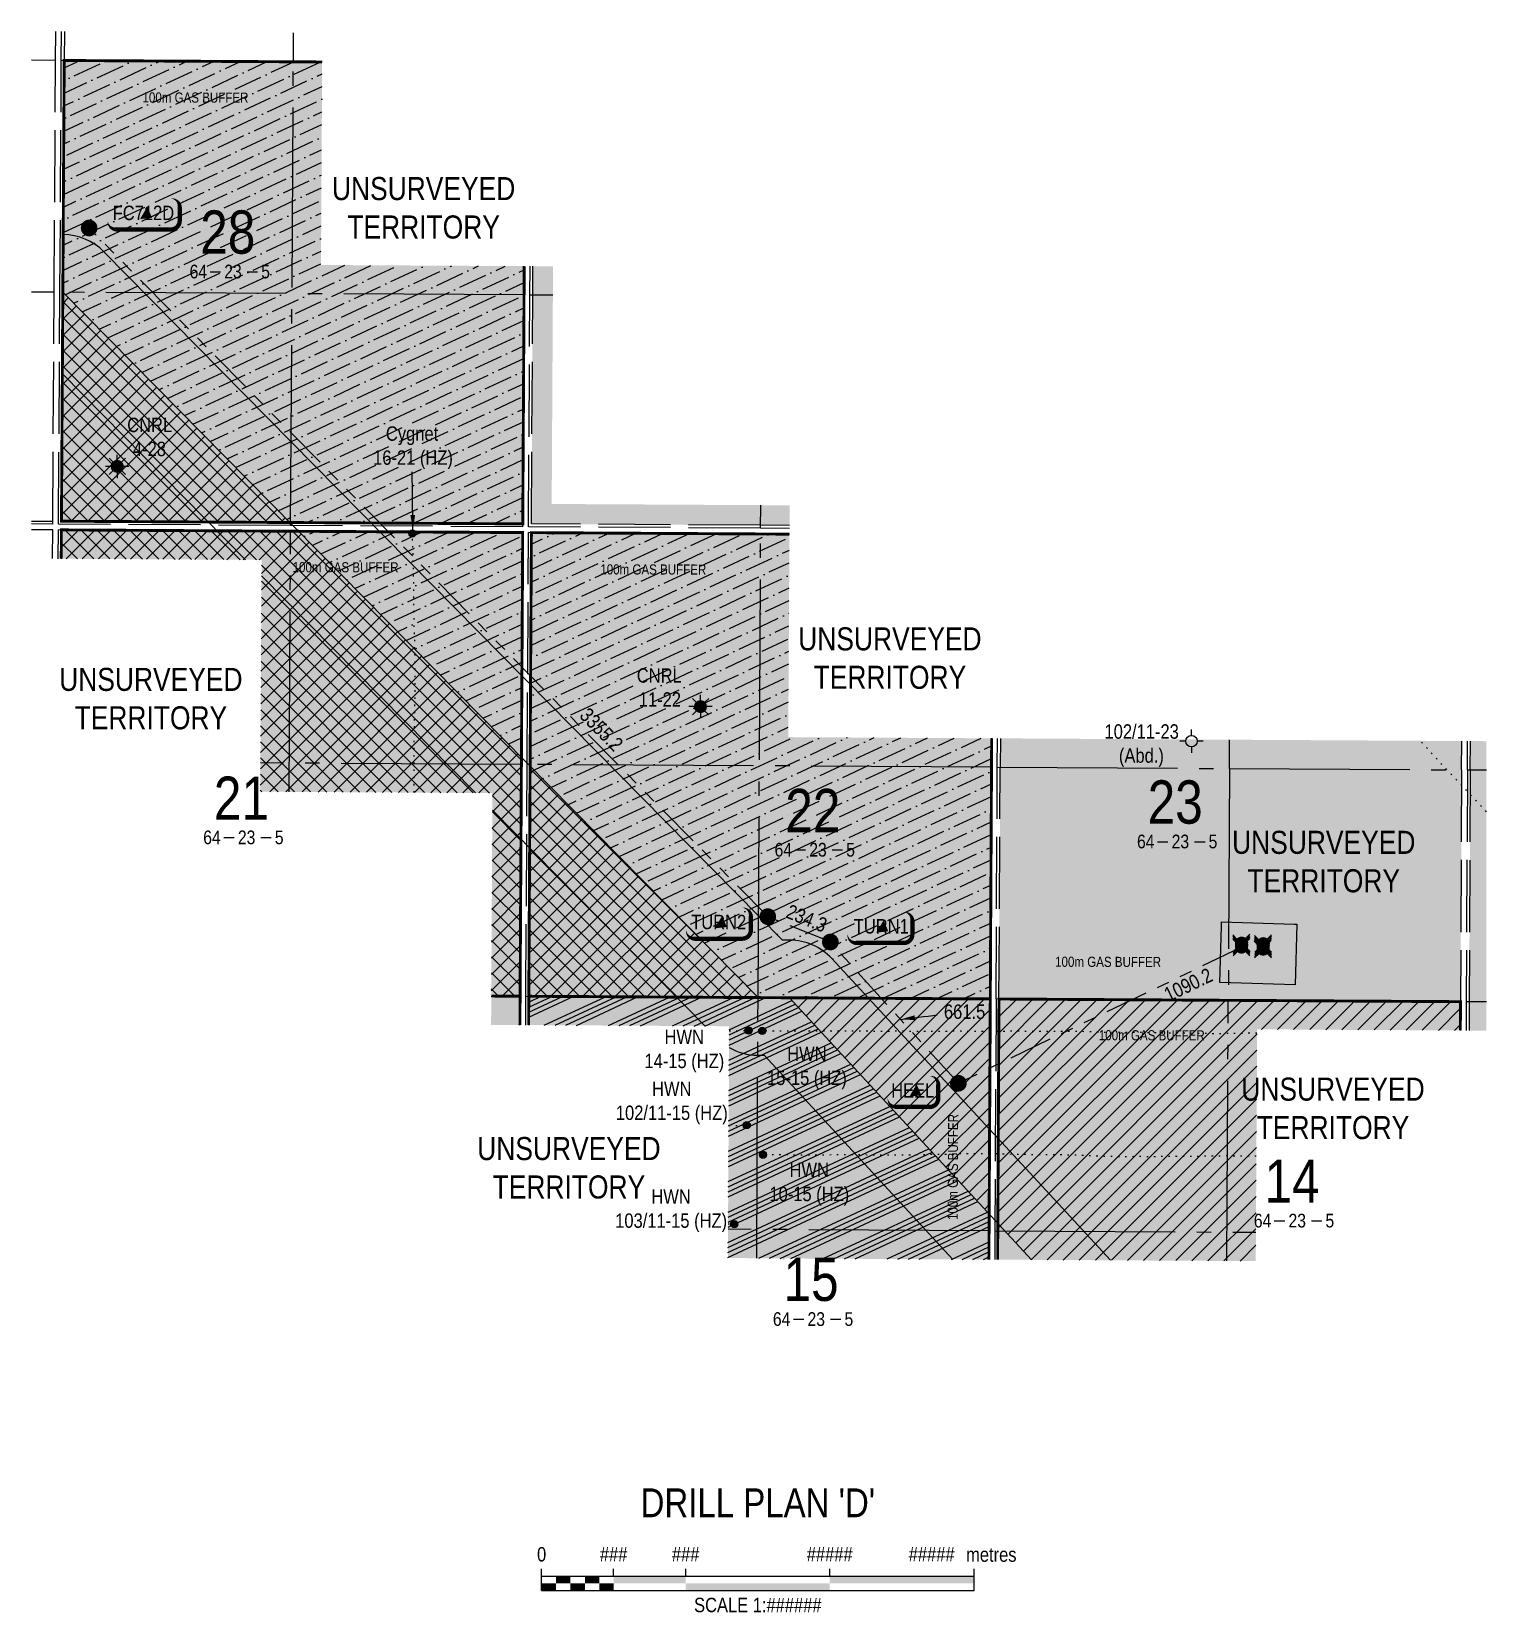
# Model space of a CAD drawing. Header units: inches. Extents: x 464475 to 485921, y 6038951 to 6050475.
# Drawn here: x 475326 to 476335, y 6040362 to 6041458 of the extents above; entities that cross this region are included whole.
import ezdxf
from ezdxf.enums import TextEntityAlignment as Align

# ---------------------------------------------------------------- set-up
doc = ezdxf.new("R2010")
doc.units = ezdxf.units.IN
doc.header["$LTSCALE"] = 5
for name, pattern in [('foc-DOT', [1, 0.2, -0.8]), ('foc-DRILLPATH', [14.75, 6, -1.75, 1.75, -1.75, 1.75, -1.75]), ('foc-QUARTERLINE', [33, 25, -3, 2, -3]), ('foc-UNSURVEYED', [12.5, 10, -2.5])]:
    doc.linetypes.add(name, pattern=pattern)
for name, color, linetype in [('10', 1, 'Continuous'), ('9', 3, 'Continuous'), ('ABADATA-DRILL-T', 8, 'Continuous'), ('AS-DRILL', 8, 'foc-DOT'), ('AS-DRILL-T', 8, 'Continuous'), ('AS-TARGET-GAS', 182, 'Continuous'), ('AS-TARGET-GAS-H', 181, 'Continuous'), ('AS-UNDERLAY-H', 141, 'Continuous'), ('DETAIL-T', 7, 'Continuous'), ('H-CP', 51, 'Continuous'), ('H-MOCL', 111, 'Continuous'), ('L-2', 7, 'Continuous'), ('L-BD', 7, 'Continuous'), ('L-MON', 1, 'Continuous'), ('L-QSEC', 8, 'foc-QUARTERLINE'), ('L-SECLBL', 7, 'Continuous'), ('L-UNS-T', 3, 'Continuous'), ('L-USEC', 7, 'foc-UNSURVEYED'), ('P-PDRILLPATH', 12, 'foc-DRILLPATH'), ('P-PROPOSED', 10, 'Continuous'), ('P-PROPOSED-H', 21, 'Continuous'), ('P-TEMP-HUSKY-NO CUT-H', 104, 'Continuous')]:
    doc.layers.add(name, color=color, linetype=linetype)
doc.layers.add('D56-EXISTING DISPOSITION', color=7, linetype='Continuous', true_color=0xa347ff)
doc.styles.add('80', font='ARIALN.TTF', dxfattribs={"height": 10})
doc.styles.add('80CG', font='ARIALN.TTF', dxfattribs={"height": 10})
doc.styles.add('80L', font='ARIALN.TTF', dxfattribs={"height": 10})
doc.styles.add('SIMPLEX', font='ARIALN.TTF')
doc.dimstyles.new('Compass 5 000', dxfattribs={"dimscale": 5, "dimtxt": 9, "dimasz": 2, "dimexe": 0.2, "dimexo": 0.0625, "dimgap": 0.5, "dimtad": 0, "dimtih": 1, "dimtoh": 1, "dimzin": 0, "dimdsep": 46, "dimtxsty": '80CG', "dimcen": 0.1, "dimse1": 1, "dimse2": 1, "dimclrd": 256, "dimclrt": 256, "dimaunit": 1, "dimadec": 4, "dimazin": 0, "dimtfac": 0.06, "dimtofl": 0, "dimtmove": 0, "dimatfit": 1, "dimfxl": 0.2, "dimtolj": 1, "dimtzin": 0, "dimlwd": -1, "dimarcsym": 0})
pattern_1 = [(45, (-33293.554, 10185.4706), (-5.609685254, 5.609685254), []), (135, (-33293.554, 10185.4706), (-5.609685254, -5.609685254), [])]
pattern_2 = [(45, (-33293.554, 10185.4706), (-5.609685254, 5.609685254), [])]
pattern_3 = [(25, (-33293.554, 10185.4706), (9.229754603, 13.057325538), [19.833232416, -3.966646483, 0, -3.966646483])]

# ---------------------------------------------------------------- blocks, each defined once
blk = doc.blocks.new('*U495')
at = {"color": 0}
for p, q in [((-150, 0), (-150, 15)), ((-100, 10), (-100, 15)), ((-50, 10), (-50, 15)), ((50, 10), (50, 15)), ((150.2, 0), (150.2, 15)), ((-150, 10), (150.2, 10)), ((-150, 0), (150.2, 0))]:
    blk.add_line(p, q, dxfattribs=at)
for points in [[(-150, 5), (-140, 5), (-150, 0), (-140, 0)], [(-140, 10), (-130, 10), (-140, 5), (-130, 5)], [(-130, 5), (-120, 5), (-130, 0), (-120, 0)], [(-120, 10), (-110, 10), (-120, 5), (-110, 5)], [(-110, 5), (-100, 5), (-110, 0), (-100, 0)], [(-100, 10), (-50, 10), (-100, 5), (-50, 5)], [(-50, 5), (50, 5), (-50, 0), (50, 0)], [(50, 10), (150.2, 10), (50, 5), (150.2, 5)]]:
    blk.add_solid(points, dxfattribs=at)
at = {"color": 0, "style": '80'}
blk.add_text('metres', height=10, dxfattribs=at).set_placement((162.2, 20), align=Align.CENTER)
at = {"color": 0, "char_height": 10, "style": '80'}
for s, insert, attachment_point in [('0', (-150, 30.2), 2), ('###', (-100, 30.2), 2), ('###', (-50, 30.2), 2), ('#####', (50, 30.2), 2), ('#####', (136.7, 30.2), 3), ('SCALE 1:######', (0.1, -5), 2)]:
    blk.add_mtext(s, dxfattribs=dict(at, insert=insert, attachment_point=attachment_point))
blk = doc.blocks.new('WC')
at = {"layer": 'L-MON'}
h = blk.add_hatch(color=255, dxfattribs=at)
h.dxf.hatch_style = 1
edge = h.paths.add_edge_path()
edge.add_arc((0, 0), 0.9, 0, 360)
at = {"layer": 'L-MON', "color": 240, "flags": 128}
for points in [[(-0.62, 0.5), (-1.23, 1.12)], [(0.52, 0.61), (1.13, 1.21)], [(-1.18, -1.18), (-0.56, -0.57)], [(1.16, -1.18), (0.56, -0.57)]]:
    blk.add_lwpolyline(points, dxfattribs=at)
at = {"layer": 'L-MON', "color": 240}
for radius in [0.8, 0.373]:
    blk.add_circle((0, 0), radius, dxfattribs=at)
blk = doc.blocks.new('plbh')
at = {"layer": 'L-MON'}
h = blk.add_hatch(color=255, dxfattribs=at)
h.dxf.hatch_style = 1
edge = h.paths.add_edge_path()
edge.add_arc((0, 0), 1.16, 0, 360)
h = blk.add_hatch(color=256, dxfattribs=at)
h.dxf.hatch_style = 1
h.paths.add_polyline_path([(-0.96, 0, 1), (0.96, 0, 1)])
h.paths.add_polyline_path([(0.91, 0, -1), (-0.91, 0, -1)], flags=16)
h.paths.add_polyline_path([(0.45, 0, -1), (-0.45, 0, -1)], flags=0)
h = blk.add_hatch(color=256, dxfattribs=at)
h.dxf.hatch_style = 1
h.paths.add_polyline_path([(-0.45, 0, 1), (0.45, 0, 1)])
h.paths.add_polyline_path([(0.4, 0, -1), (-0.4, 0, -1)], flags=16)
at = {"layer": 'L-MON', "color": 240}
for radius in [0.96, 0.91, 0.45, 0.4]:
    blk.add_circle((0, 0), radius, dxfattribs=at)
blk = doc.blocks.new('L-SECLBL')
at = {"layer": '9', "color": 7}
for p, q in [((-5.1, -27.8), (-12.3, -27.8)), ((20.7, -27.8), (13.5, -27.8))]:
    blk.add_line(p, q, dxfattribs=at)
at = {"layer": '10', "color": 2, "style": 'SIMPLEX'}
blk.add_attdef('SEC', text='', height=30, dxfattribs=at).set_placement((0, 0), align=Align.MIDDLE)
at = {"layer": '10', "color": 5, "style": '80L'}
blk.add_attdef('TWP', text='', height=9.5, dxfattribs=at).set_placement((-14.4, -27.4), align=Align.MIDDLE_RIGHT)
blk.add_attdef('RGE', text='', height=9.5, dxfattribs=at).set_placement((3.6, -27.4), align=Align.MIDDLE_CENTER)
blk.add_attdef('MER', text='', height=9.5, dxfattribs=at).set_placement((23.2, -27.4), align=Align.MIDDLE_LEFT)
blk = doc.blocks.new('BH-Existing')
at = {"layer": 'AS-DRILL-T'}
h = blk.add_hatch(color=256, dxfattribs=at)
h.dxf.hatch_style = 1
edge = h.paths.add_edge_path()
edge.add_arc((0, 0), 0.5, 0, 360)
blk.add_circle((0, 0), 0.5, dxfattribs=at)
blk = doc.blocks.new('GAS')
h = blk.add_hatch(color=255)
h.dxf.hatch_style = 1
edge = h.paths.add_edge_path()
edge.add_arc((0, 0), 0.9, 0, 360)
for p, q in [((-0.81, 0), (-1.62, 0)), ((-0.57, 0.57), (-1.14, 1.14)), ((0, 0.81), (0, 1.62)), ((0.57, 0.57), (1.14, 1.14)), ((1.62, 0), (0.81, 0)), ((-0.57, -0.57), (-1.14, -1.14)), ((0, -0.81), (0, -1.62)), ((1.14, -1.14), (0.57, -0.57))]:
    blk.add_line(p, q)
blk.add_circle((0, 0), 0.8)
blk = doc.blocks.new('GABD')
for p, q in [((-0.81, 0), (-1.62, 0)), ((0, 0.81), (0, 1.62)), ((1.62, 0), (0.81, 0)), ((0, -0.81), (0, -1.62))]:
    blk.add_line(p, q)
blk.add_circle((0, 0), 0.8)
blk = doc.blocks.new('*U501')
h = blk.add_hatch(color=254)
edge = h.paths.add_edge_path()
edge.add_line((-19, -11.5), (19, -11.5))
edge.add_arc((19, -5.5), 6, 270, 360)
edge.add_line((25, -5.5), (25, 4))
edge.add_arc((19, 4), 6, 0, 90)
edge.add_line((19, 10), (-19, 10))
edge.add_arc((-19, 4), 6, 90, 180)
edge.add_line((-25, 4), (-25, -5.5))
edge.add_arc((-19, -5.5), 6, 180, 270)
at = {"color": 1, "flags": 128}
blk.add_lwpolyline([(-19, -11.5, 3, 3, 0), (19, -11.5, 3, 3, 0.414214), (25, -5.5, 3, 3, 0), (25, 4, 3, 0, 0.414214), (19, 10, 0, 0, 0), (-19, 10, 0, 0, 0.414214), (-25, 4, 0, 0, 0), (-25, -5.5, 0, 3, 0.414214)], format="xyseb", close=True, dxfattribs=at)
blk.add_lwpolyline([(5.8, -3.4, 0, 10, 0), (0, 0, 5, 5, 0)], format="xyseb", dxfattribs=at)
at = {"color": 1, "style": '80'}
blk.add_attdef('ENTER_TEXT_001', (-36, -5), '', height=10, dxfattribs=at)
blk = doc.blocks.new('*U508')
h = blk.add_hatch(color=254)
edge = h.paths.add_edge_path()
edge.add_line((-11.5, -11.5), (11.5, -11.5))
edge.add_arc((11.5, -5.5), 6, 270, 360)
edge.add_line((17.5, -5.5), (17.5, 4))
edge.add_arc((11.5, 4), 6, 0, 90)
edge.add_line((11.5, 10), (-11.5, 10))
edge.add_arc((-11.5, 4), 6, 90, 180)
edge.add_line((-17.5, 4), (-17.5, -5.5))
edge.add_arc((-11.5, -5.5), 6, 180, 270)
at = {"color": 1, "flags": 128}
blk.add_lwpolyline([(-11.5, -11.5, 3, 3, 0), (11.5, -11.5, 3, 3, 0.414214), (17.5, -5.5, 3, 3, 0), (17.5, 4, 3, 0, 0.414214), (11.5, 10, 0, 0, 0), (-11.5, 10, 0, 0, 0.414214), (-17.5, 4, 0, 0, 0), (-17.5, -5.5, 0, 3, 0.414214)], format="xyseb", close=True, dxfattribs=at)
blk.add_lwpolyline([(5.8, -3.4, 0, 10, 0), (0, 0, 5, 5, 0)], format="xyseb", dxfattribs=at)
at = {"color": 1, "style": '80'}
blk.add_attdef('ENTER_TEXT_001', (-36, -5), '', height=10, dxfattribs=at)
blk = doc.blocks.new('*U500')
h = blk.add_hatch(color=254)
edge = h.paths.add_edge_path()
edge.add_line((-16.5, -11.5), (16.5, -11.5))
edge.add_arc((16.5, -5.5), 6, 270, 360)
edge.add_line((22.5, -5.5), (22.5, 4))
edge.add_arc((16.5, 4), 6, 0, 90)
edge.add_line((16.5, 10), (-16.5, 10))
edge.add_arc((-16.5, 4), 6, 90, 180)
edge.add_line((-22.5, 4), (-22.5, -5.5))
edge.add_arc((-16.5, -5.5), 6, 180, 270)
at = {"color": 1, "flags": 128}
blk.add_lwpolyline([(-16.5, -11.5, 3, 3, 0), (16.5, -11.5, 3, 3, 0.414214), (22.5, -5.5, 3, 3, 0), (22.5, 4, 3, 0, 0.414214), (16.5, 10, 0, 0, 0), (-16.5, 10, 0, 0, 0.414214), (-22.5, 4, 0, 0, 0), (-22.5, -5.5, 0, 3, 0.414214)], format="xyseb", close=True, dxfattribs=at)
blk.add_lwpolyline([(5.8, -3.4, 0, 10, 0), (0, 0, 5, 5, 0)], format="xyseb", dxfattribs=at)
at = {"color": 1, "style": '80'}
blk.add_attdef('ENTER_TEXT_001', (-36, -5), '', height=10, dxfattribs=at)

msp = doc.modelspace()

# ---------------------------------------------------------------- hatches: boundary and pattern name
at = {"layer": 'AS-TARGET-GAS-H'}
h = msp.add_hatch(color=256, dxfattribs=at)
h.dxf.hatch_style = 1
h.paths.add_polyline_path([(475647.288, 6041295.575), (475637.294, 6041295.631), (475636.442, 6041144.835), (475374.413, 6041146.352), (475375.984, 6041408.004), (475526.942, 6041407.118), (475527, 6041417.113), (475366.05, 6041418.057), (475364.358, 6041136.415), (475646.38, 6041134.783)])
h = msp.add_hatch(color=256, dxfattribs=at)
h.dxf.hatch_style = 1
h.paths.add_polyline_path([(475646.132, 6041090.773), (475485.125, 6041091.716), (475485.066, 6041081.722), (475636.081, 6041080.837), (475635.229, 6040930.023), (475645.223, 6040929.967)])
h = msp.add_hatch(color=256, dxfattribs=at)
h.dxf.hatch_style = 1
h.paths.add_polyline_path([(475971.541, 6040968.044), (475961.546, 6040968.097), (475960.751, 6040817.292), (475698.592, 6040818.82), (475700.07, 6041080.463), (475851.085, 6041079.583), (475851.144, 6041089.577), (475690.132, 6041090.515), (475688.541, 6040808.883), (475970.693, 6040807.24)])
h = msp.add_hatch(color=256, dxfattribs=at)
h.dxf.hatch_style = 1
h.paths.add_polyline_path([(476297.632, 6040966.152), (476287.638, 6040966.201), (476286.898, 6040815.398), (476024.739, 6040816.92), (476025.535, 6040967.736), (476015.54, 6040967.789), (476014.692, 6040806.983), (476296.844, 6040805.345)])
h = msp.add_hatch(color=256, dxfattribs=at)
h.dxf.hatch_style = 1
h.paths.add_polyline_path([(475970.482, 6040767.261), (475809.409, 6040768.2), (475809.351, 6040758.205), (475960.435, 6040757.325), (475959.639, 6040606.508), (475969.634, 6040606.455)])
h = msp.add_hatch(color=256, dxfattribs=at)
h.dxf.hatch_style = 1
h.paths.add_polyline_path([(476024.424, 6040756.952), (476175.496, 6040756.075), (476175.554, 6040766.07), (476014.482, 6040767.005), (476013.633, 6040606.199), (476023.628, 6040606.147)])
at = {"layer": 'AS-UNDERLAY-H'}
h = msp.add_hatch(color=51, dxfattribs=at)
h.dxf.hatch_style = 1
h.paths.add_polyline_path([(475429.666, 6041280.796), (475492.156, 6041280.796), (475492.156, 6041302.547), (475482.488, 6041302.547), (475482.488, 6041337.103), (475441.147, 6041337.103), (475441.147, 6041303.298), (475429.475, 6041303.298)])
h = msp.add_hatch(color=51, dxfattribs=at)
h.dxf.hatch_style = 1
h.paths.add_polyline_path([(475835.121, 6040879.609), (475897.611, 6040879.609), (475897.611, 6040901.361), (475887.942, 6040901.361), (475887.942, 6040935.916), (475846.602, 6040935.916), (475846.602, 6040902.112), (475834.93, 6040902.112)])
at = {"layer": 'H-CP'}
h = msp.add_hatch(color=256, dxfattribs=at)
h.dxf.hatch_style = 1
h.paths.add_polyline_path([(475348.191, 6041438.14), (475346.271, 6041118.54), (475666.268, 6041116.676), (475667.277, 6041295.459), (475526.296, 6041296.28), (475527.117, 6041437.102)])
h = msp.add_hatch(color=256, dxfattribs=at)
h.dxf.hatch_style = 1
h.paths.add_polyline_path([(475687.266, 6041295.342), (475673.309, 6041295.423), (475673.196, 6041275.434), (475687.153, 6041275.353)])
h = msp.add_hatch(color=256, dxfattribs=at)
h.dxf.hatch_style = 1
h.paths.add_polyline_path([(475831.373, 6041129.672), (475686.336, 6041130.49), (475687.153, 6041275.353), (475673.196, 6041275.434), (475672.3, 6041116.641), (475831.297, 6041115.714)])
h = msp.add_hatch(color=256, dxfattribs=at)
h.dxf.hatch_style = 1
h.paths.add_polyline_path([(475851.362, 6041129.559), (475831.373, 6041129.672), (475831.297, 6041115.714), (475851.286, 6041115.598)])
h = msp.add_hatch(color=256, dxfattribs=at)
h.dxf.hatch_style = 1
h.paths.add_polyline_path([(475346.235, 6041112.508), (475666.234, 6041110.645), (475664.417, 6040789.034), (475644.428, 6040789.151), (475645.223, 6040929.967), (475484.189, 6040930.904), (475485.119, 6041091.715), (475346.115, 6041092.519)])
h = msp.add_hatch(color=256, dxfattribs=at)
h.dxf.hatch_style = 1
h.paths.add_polyline_path([(475990.576, 6040787.134), (475670.449, 6040788.999), (475672.266, 6041110.609), (475851.253, 6041109.566), (475850.432, 6040968.75), (475991.53, 6040967.928)])
h = msp.add_hatch(color=256, dxfattribs=at)
h.dxf.hatch_style = 1
h.paths.add_polyline_path([(476156.586, 6040966.971), (475997.562, 6040967.893), (475997.457, 6040947.904), (476156.484, 6040946.981)])
h = msp.add_hatch(color=256, dxfattribs=at)
h.dxf.hatch_style = 1
h.paths.add_polyline_path([(476317.621, 6040966.037), (476156.586, 6040966.971), (476156.484, 6040946.981), (476317.523, 6040946.047)])
h = msp.add_hatch(color=256, dxfattribs=at)
h.dxf.hatch_style = 1
h.paths.add_polyline_path([(476334.694, 6040965.938), (476323.653, 6040966.002), (476323.555, 6040946.03), (476334.694, 6040945.997)])
h = msp.add_hatch(color=256, dxfattribs=at)
h.dxf.hatch_style = 1
h.paths.add_polyline_path([(475997.457, 6040947.907), (476317.523, 6040946.047), (476316.735, 6040785.24), (475996.608, 6040787.099)])
h = msp.add_hatch(color=256, dxfattribs=at)
h.dxf.hatch_style = 1
h.paths.add_polyline_path([(476334.694, 6040945.997), (476323.555, 6040946.03), (476322.767, 6040785.226), (476334.694, 6040785.199)])
h = msp.add_hatch(color=256, dxfattribs=at)
h.dxf.hatch_style = 1
h.paths.add_polyline_path([(476334.694, 6040785.199), (476322.767, 6040785.226), (476322.767, 6040785.205), (476322.669, 6040765.216), (476334.694, 6040765.146)])
at = {"layer": 'H-MOCL'}
h = msp.add_hatch(color=256, dxfattribs=at)
h.dxf.hatch_style = 1
h.paths.add_polyline_path([(475664.417, 6040789.034), (475644.428, 6040789.151), (475644.312, 6040769.162), (475664.305, 6040769.045)])
h = msp.add_hatch(color=256, dxfattribs=at)
h.dxf.hatch_style = 1
h.paths.add_polyline_path([(475670.449, 6040788.999), (475990.576, 6040787.134), (475989.623, 6040606.339), (475808.524, 6040607.394), (475809.461, 6040768.199), (475670.336, 6040769.01)])
h = msp.add_hatch(color=256, dxfattribs=at)
h.dxf.hatch_style = 1
h.paths.add_polyline_path([(475996.608, 6040787.098), (476316.735, 6040785.24), (476316.629, 6040765.251), (476175.655, 6040766.069), (476174.721, 6040605.263), (475995.655, 6040606.304)])
at = {"layer": 'P-PROPOSED-H'}
h = msp.add_hatch(color=256, dxfattribs=at)
h.dxf.hatch_style = 1
h.paths.add_polyline_path([(476149.787, 6040798.475), (476150.902, 6040837.722), (476150.954, 6040840.692), (476201.55, 6040839.044), (476203.272, 6040838.998), (476202.079, 6040796.989)])
at = {"layer": 'P-TEMP-HUSKY-NO CUT-H', "true_color": 0x0582ff}
h = msp.add_hatch(dxfattribs=at)
h.set_pattern_fill('ANSI36', color=150, scale=2.498675, angle=340)
h.set_pattern_definition(pattern_3)
h.paths.add_polyline_path([(475504.657, 6041117.623), (475666.268, 6041116.676), (475667.277, 6041295.459), (475526.296, 6041296.28), (475527.117, 6041437.102), (475348.196, 6041438.14), (475347.223, 6041277.335)])
at = {"layer": 'P-TEMP-HUSKY-NO CUT-H'}
h = msp.add_hatch(dxfattribs=at)
h.set_pattern_fill('ANSI37', color=256, scale=2.498675)
h.set_pattern_definition(pattern_1)
h.paths.add_polyline_path([(475346.271, 6041118.54), (475504.657, 6041117.623), (475347.225, 6041277.334)])
h = msp.add_hatch(dxfattribs=at)
h.set_pattern_fill('ANSI37', color=256, scale=2.498675)
h.set_pattern_definition(pattern_1)
h.paths.add_polyline_path([(475346.235, 6041112.508), (475510.643, 6041111.551), (475665.352, 6040954.603), (475664.417, 6040789.034), (475644.428, 6040789.151), (475645.248, 6040929.967), (475484.189, 6040930.904), (475485.125, 6041091.716), (475346.115, 6041092.519)])
at = {"layer": 'P-TEMP-HUSKY-NO CUT-H', "true_color": 0x0582ff}
h = msp.add_hatch(dxfattribs=at)
h.set_pattern_fill('ANSI36', color=150, scale=2.498675, angle=340)
h.set_pattern_definition(pattern_3)
h.paths.add_polyline_path([(475510.643, 6041111.551), (475666.234, 6041110.645), (475665.352, 6040954.603)])
h = msp.add_hatch(dxfattribs=at)
h.set_pattern_fill('ANSI36', color=150, scale=2.498675, angle=340)
h.set_pattern_definition(pattern_3)
h.paths.add_polyline_path([(475829.507, 6040788.072), (475671.35, 6040948.518), (475672.266, 6041110.609), (475851.253, 6041109.566), (475850.432, 6040968.75), (475991.53, 6040967.928), (475990.576, 6040787.134), (475851.238, 6040787.946)])
at = {"layer": 'P-TEMP-HUSKY-NO CUT-H'}
h = msp.add_hatch(dxfattribs=at)
h.set_pattern_fill('ANSI37', color=256, scale=2.498675)
h.set_pattern_definition(pattern_1)
h.paths.add_polyline_path([(475671.35, 6040948.518), (475829.507, 6040788.072), (475670.449, 6040788.999)])
at = {"layer": 'P-TEMP-HUSKY-NO CUT-H', "true_color": 0x0582ff}
h = msp.add_hatch(dxfattribs=at)
h.set_pattern_fill('ANSI34', color=150, scale=0.99947, angle=340)
h.set_pattern_definition([(25, (-33293.554, 10185.47), (-8.04661076, 17.25601246), []), (25, (-33289.337, 10183.936), (-8.04661076, 17.25601246), []), (25, (-33285.12, 10182.4), (-8.04661076, 17.25601246), []), (25, (-33280.903, 10180.866), (-8.04661076, 17.25601246), [])])
h.paths.add_polyline_path([(475851.238, 6040787.946), (475989.79, 6040638.061), (475989.623, 6040606.339), (475808.524, 6040607.394), (475809.461, 6040768.199), (475670.336, 6040769.01), (475670.449, 6040788.999), (475773.016, 6040788.402)])
at = {"layer": 'P-TEMP-HUSKY-NO CUT-H'}
h = msp.add_hatch(dxfattribs=at)
h.set_pattern_fill('ANSI31', color=256, scale=2.498675)
h.set_pattern_definition(pattern_2)
h.paths.add_polyline_path([(475851.238, 6040787.946), (475990.576, 6040787.134), (475989.79, 6040638.061)])
h = msp.add_hatch(dxfattribs=at)
h.set_pattern_fill('ANSI31', color=256, scale=2.498675)
h.set_pattern_definition(pattern_2)
h.paths.add_polyline_path([(475996.608, 6040787.098), (476316.735, 6040785.24), (476316.629, 6040765.251), (476175.655, 6040766.069), (476174.721, 6040605.263), (476019.271, 6040606.168), (475995.788, 6040631.572)])
at = {"layer": 'P-TEMP-HUSKY-NO CUT-H', "true_color": 0x0582ff}
h = msp.add_hatch(dxfattribs=at)
h.set_pattern_fill('ANSI34', color=150, scale=4, angle=340)
h.set_pattern_definition([(25, (380898.83, 4831938.195), (-32.2035115, 69.0606534), []), (25, (380915.71, 4831932.05), (-32.2035115, 69.0606534), []), (25, (380932.59, 4831925.91), (-32.2035115, 69.0606534), []), (25, (380949.464, 4831919.77), (-32.2035115, 69.0606534), [])])
h.paths.add_polyline_path([(476019.271, 6040606.168), (475995.655, 6040606.304), (475995.788, 6040631.572)])

# ---------------------------------------------------------------- linework, layer by layer
at = {"layer": 'AS-DRILL', "flags": 128}
for points in [[(475590.938, 6040930.283), (475590.917, 6040931.868), (475590.895, 6040935.76), (475590.924, 6040939.656), (475590.929, 6040943.552), (475590.925, 6040947.446), (475590.94, 6040951.34), (475590.966, 6040955.228), (475590.993, 6040959.124), (475591.015, 6040963.02), (475591.052, 6040966.921), (475591.111, 6040970.819), (475591.181, 6040974.703), (475591.242, 6040978.597), (475591.3, 6040982.488), (475591.381, 6040986.384), (475591.471, 6040990.277), (475591.532, 6040994.177), (475591.544, 6040998.075), (475591.561, 6041001.969), (475591.617, 6041005.861), (475591.662, 6041009.749), (475591.662, 6041013.637), (475591.627, 6041017.527), (475591.578, 6041021.419), (475591.516, 6041025.312), (475591.447, 6041029.208), (475591.369, 6041033.095), (475591.284, 6041036.997), (475591.18, 6041040.89), (475591.063, 6041044.781), (475590.953, 6041048.679), (475590.87, 6041052.572), (475590.792, 6041056.464), (475590.721, 6041060.413), (475590.666, 6041064.305), (475590.634, 6041068.202), (475590.633, 6041072.096), (475590.627, 6041075.99), (475590.586, 6041079.888), (475590.511, 6041083.789), (475590.423, 6041087.685), (475590.324, 6041091.576), (475590.2, 6041095.467), (475590.071, 6041099.357), (475589.945, 6041103.252), (475589.816, 6041107.085), (475589.711, 6041110.084)], [(476334.694, 6040917.023), (476331.971, 6040919.915), (476328.187, 6040923.935), (476324.436, 6040927.964), (476320.671, 6040931.99), (476316.843, 6040935.954), (476313.052, 6040939.951), (476309.292, 6040943.987), (476305.537, 6040948.032), (476301.816, 6040952.098), (476298.099, 6040956.151), (476294.376, 6040960.23), (476290.637, 6040964.276), (476288.796, 6040966.204)], [(475809.392, 6040765.102), (475810.031, 6040765.103), (475811.949, 6040765.105), (475813.847, 6040765.113), (475815.739, 6040765.124), (475817.659, 6040765.146), (475819.461, 6040765.175), (475822.86, 6040765.242)], [(476175.54, 6040763.434), (476175.473, 6040763.432), (476171.618, 6040763.327), (476167.766, 6040763.256), (476163.914, 6040763.228), (476160.063, 6040763.211), (476156.207, 6040763.152), (476152.346, 6040763.044), (476148.49, 6040762.969), (476144.628, 6040762.974), (476140.778, 6040763.058), (476136.931, 6040763.167), (476133.073, 6040763.244), (476129.221, 6040763.284), (476125.369, 6040763.289), (476121.509, 6040763.302), (476117.66, 6040763.351), (476113.798, 6040763.409), (476109.944, 6040763.454), (476106.09, 6040763.501), (476102.237, 6040763.591), (476098.381, 6040763.71), (476094.53, 6040763.797), (476090.674, 6040763.861), (476086.82, 6040763.906), (476082.97, 6040763.893), (476079.118, 6040763.851), (476075.266, 6040763.868), (476071.412, 6040763.919), (476069.486, 6040763.949), (476067.562, 6040763.988), (476065.638, 6040764.042), (476063.717, 6040764.112), (476061.791, 6040764.175), (476059.875, 6040764.239), (476057.95, 6040764.317), (476056.036, 6040764.392), (476054.126, 6040764.462), (476052.209, 6040764.505), (476050.293, 6040764.531), (476048.369, 6040764.543), (476046.447, 6040764.552), (476044.527, 6040764.568), (476042.601, 6040764.584), (476040.673, 6040764.599), (476038.751, 6040764.611), (476036.825, 6040764.62), (476034.903, 6040764.626), (476032.973, 6040764.624), (476031.055, 6040764.619), (476029.125, 6040764.611), (476027.207, 6040764.595), (476025.279, 6040764.574), (476023.357, 6040764.572), (476021.429, 6040764.592), (476019.501, 6040764.617), (476017.589, 6040764.637), (476015.671, 6040764.652), (476013.741, 6040764.66), (476011.819, 6040764.664), (476009.893, 6040764.671), (476008.777, 6040764.679), (476004.921, 6040764.678), (476001.079, 6040764.642), (475997.232, 6040764.611), (475993.394, 6040764.582), (475989.54, 6040764.571), (475985.684, 6040764.567), (475981.836, 6040764.57), (475977.99, 6040764.603), (475974.142, 6040764.643), (475970.292, 6040764.668), (475966.438, 6040764.673), (475962.586, 6040764.66), (475958.728, 6040764.638), (475954.878, 6040764.621), (475951.022, 6040764.616), (475947.166, 6040764.602), (475943.306, 6040764.595), (475939.452, 6040764.62), (475935.596, 6040764.654), (475931.74, 6040764.679), (475927.884, 6040764.696), (475924.028, 6040764.682), (475920.172, 6040764.643), (475916.313, 6040764.616), (475912.457, 6040764.626), (475908.604, 6040764.667), (475904.748, 6040764.714), (475900.898, 6040764.749), (475897.042, 6040764.769), (475893.184, 6040764.784), (475889.33, 6040764.811), (475885.468, 6040764.831), (475881.616, 6040764.826), (475877.76, 6040764.809), (475873.906, 6040764.795), (475870.06, 6040764.78), (475866.209, 6040764.731), (475862.361, 6040764.691), (475858.503, 6040764.706), (475854.647, 6040764.715), (475850.793, 6040764.699), (475846.941, 6040764.728), (475843.089, 6040764.761), (475839.233, 6040764.806), (475835.78, 6040764.894), (475832.382, 6040764.969)], [(475809.033, 6040699.334), (475812.782, 6040699.358), (475816.6, 6040699.4), (475818.25, 6040699.428), (475821.649, 6040699.497)], [(476175.105, 6040677.965), (476174.479, 6040677.974), (476172.553, 6040677.993), (476170.623, 6040678.013), (476168.699, 6040678.027), (476164.839, 6040678.054), (476161.013, 6040678.093), (476157.158, 6040678.157), (476153.302, 6040678.196), (476149.446, 6040678.167), (476145.593, 6040678.116), (476141.741, 6040678.042), (476137.878, 6040677.967), (476134.022, 6040677.904), (476130.174, 6040677.838), (476126.325, 6040677.789), (476122.468, 6040677.814), (476118.612, 6040677.856), (476114.759, 6040677.827), (476110.899, 6040677.752), (476107.039, 6040677.704), (476103.177, 6040677.693), (476099.317, 6040677.702), (476095.455, 6040677.732), (476091.605, 6040677.737), (476087.765, 6040677.706), (476083.93, 6040677.681), (476080.094, 6040677.709), (476076.269, 6040677.758), (476072.433, 6040677.807), (476068.599, 6040677.862), (476064.766, 6040677.975), (476060.927, 6040678.167), (476057.082, 6040678.386), (476053.235, 6040678.587), (476049.379, 6040678.748), (476045.52, 6040678.858), (476041.664, 6040678.915), (476037.808, 6040678.936), (476033.958, 6040678.956), (476030.108, 6040678.997), (476026.258, 6040679.046), (476022.403, 6040679.072), (476018.551, 6040679.077), (476014.791, 6040679.116), (476013.427, 6040679.144), (476009.569, 6040679.232), (476005.71, 6040679.321), (476001.854, 6040679.414), (475998, 6040679.514), (475994.151, 6040679.611), (475990.303, 6040679.686), (475986.455, 6040679.74), (475982.6, 6040679.779), (475978.748, 6040679.782), (475974.889, 6040679.699), (475971.031, 6040679.599), (475967.172, 6040679.506), (475963.317, 6040679.387), (475959.461, 6040679.283), (475955.609, 6040679.224), (475951.75, 6040679.177), (475947.898, 6040679.095), (475944.045, 6040679), (475940.191, 6040678.891), (475936.338, 6040678.773), (475932.476, 6040678.714), (475928.618, 6040678.731), (475924.768, 6040678.733), (475920.91, 6040678.742), (475917.06, 6040678.749), (475913.207, 6040678.706), (475909.363, 6040678.74), (475905.516, 6040678.863), (475901.679, 6040678.97), (475897.833, 6040679.029), (475893.995, 6040679.049), (475890.153, 6040679.018), (475886.308, 6040678.965), (475882.458, 6040678.914), (475878.61, 6040678.86), (475874.753, 6040678.823), (475870.897, 6040678.832), (475867.044, 6040678.862), (475863.19, 6040678.863), (475859.333, 6040678.852), (475855.483, 6040678.856), (475851.63, 6040678.887), (475847.772, 6040678.94), (475843.92, 6040678.989), (475840.074, 6040679.023), (475836.3, 6040679.052), (475832.906, 6040679.087)], [(475808.661, 6040631.092), (475809.603, 6040631.062), (475813.001, 6040630.959)]]:
    msp.add_lwpolyline(points, dxfattribs=at)
at = {"layer": 'D56-EXISTING DISPOSITION', "const_width": 1.999, "flags": 128}
for points in [[(475527.117, 6041437.102), (475348.191, 6041438.14), (475347.225, 6041277.334), (475346.271, 6041118.54), (475505.266, 6041117.62), (475666.268, 6041116.676), (475667.164, 6041275.47), (475667.277, 6041295.459)], [(475346.115, 6041092.519), (475346.235, 6041112.508), (475505.23, 6041111.588), (475666.234, 6041110.645), (475665.325, 6040949.84), (475664.417, 6040789.034), (475644.428, 6040789.151)], [(475851.253, 6041109.566), (475672.266, 6041110.609), (475671.357, 6040949.804), (475670.449, 6040788.999), (475829.507, 6040788.072), (475990.576, 6040787.134), (475991.425, 6040947.939), (475991.53, 6040967.928)], [(475644.428, 6040789.151), (475664.417, 6040789.034), (475664.305, 6040769.045)], [(475670.336, 6040769.01), (475670.449, 6040788.999), (475829.507, 6040788.072), (475990.576, 6040787.134), (475989.728, 6040626.328), (475989.623, 6040606.339)], [(475995.655, 6040606.304), (475995.76, 6040626.293), (475996.608, 6040787.099), (476155.666, 6040786.175), (476316.735, 6040785.24), (476316.629, 6040765.251)]]:
    msp.add_lwpolyline(points, dxfattribs=at)
at = {"layer": 'L-QSEC'}
for p, q in [((475507.128, 6041437.219), (475507.245, 6041457.208)), ((475505.254, 6041115.61), (475507.128, 6041437.219)), ((475341.193, 6041277.369), (475325.575, 6041277.459)), ((475667.164, 6041275.47), (475345.215, 6041277.346)), ((475687.153, 6041275.353), (475671.186, 6041275.446)), ((475831.286, 6041113.704), (475831.373, 6041129.672)), ((475504.177, 6040930.788), (475505.23, 6041111.588)), ((475829.507, 6040788.072), (475831.264, 6041109.683)), ((476156.484, 6040946.981), (476156.586, 6040966.971)), ((475665.325, 6040949.84), (475484.304, 6040950.893)), ((475991.425, 6040947.939), (475669.347, 6040949.816)), ((475995.446, 6040947.916), (476156.484, 6040946.981)), ((476156.484, 6040946.981), (476155.666, 6040786.175)), ((476156.484, 6040946.981), (476317.523, 6040946.047)), ((476321.545, 6040946.036), (476334.694, 6040945.997)), ((475828.52, 6040607.278), (475829.507, 6040788.072)), ((476154.746, 6040605.379), (476155.666, 6040786.175)), ((475989.728, 6040626.328), (475808.64, 6040627.384)), ((475993.75, 6040626.305), (476174.837, 6040625.252))]:
    msp.add_line(p, q, dxfattribs=at)
at = {"layer": 'L-SECLBL', "flags": 128}
for points in [[(475506.191, 6041276.408, 0, 5.997, 0), (475492.077, 6041286.981, 0, 0, 0)], [(475504.294, 6040950.777, 0, 5.997, 0), (475489.846, 6040939.506, 0, 0, 0)], [(475830.386, 6040948.877, 0, 5.997, 0), (475849.354, 6040932.804, 0, 0, 0)], [(476156.484, 6040946.981, 0, 5.997, 0), (476142.711, 6040933.076, 0, 0, 0)], [(476154.848, 6040625.369, 0, 5.997, 0), (476170.173, 6040631.809, 0, 0, 0)], [(475828.629, 6040627.267, 0, 5.997, 0), (475849.061, 6040608.085, 0, 0, 0)]]:
    msp.add_lwpolyline(points, format="xyseb", dxfattribs=at)
at = {"layer": 'L-USEC'}
for p, q in [((475342.159, 6041438.175), (475342.279, 6041458.164)), ((475346.181, 6041438.15), (475346.301, 6041458.14)), ((475348.311, 6041458.129), (475348.191, 6041438.14)), ((475342.159, 6041438.175), (475325.575, 6041438.271)), ((475341.193, 6041277.369), (475342.159, 6041438.175)), ((475345.215, 6041277.345), (475346.181, 6041438.15)), ((475507.128, 6041437.219), (475346.181, 6041438.151)), ((475348.191, 6041438.14), (475347.225, 6041277.334)), ((475527.117, 6041437.102), (475507.128, 6041437.219)), ((475667.164, 6041275.47), (475667.277, 6041295.459)), ((475671.186, 6041275.447), (475671.299, 6041295.435)), ((475673.196, 6041275.434), (475673.309, 6041295.423)), ((475340.227, 6041116.565), (475341.193, 6041277.369)), ((475344.249, 6041116.541), (475345.215, 6041277.345)), ((475347.225, 6041277.334), (475346.271, 6041118.54)), ((475666.256, 6041114.666), (475667.164, 6041275.47)), ((475670.278, 6041114.643), (475671.186, 6041275.447)), ((475672.3, 6041116.641), (475673.196, 6041275.434)), ((475325.575, 6041118.659), (475340.239, 6041118.575)), ((475340.227, 6041116.565), (475325.575, 6041116.649)), ((475505.254, 6041115.61), (475344.249, 6041116.541)), ((475346.271, 6041118.54), (475505.266, 6041117.62)), ((475505.266, 6041117.62), (475666.268, 6041116.676)), ((475831.297, 6041115.714), (475672.3, 6041116.641)), ((475340.203, 6041112.543), (475325.575, 6041112.628)), ((475340.083, 6041092.554), (475340.203, 6041112.543)), ((475344.105, 6041092.531), (475344.225, 6041112.52)), ((475505.23, 6041111.588), (475344.225, 6041112.52)), ((475346.235, 6041112.508), (475346.115, 6041092.519)), ((475666.234, 6041110.645), (475505.23, 6041111.588)), ((475666.256, 6041114.666), (475505.254, 6041115.61)), ((475665.325, 6040949.84), (475666.234, 6041110.645)), ((475669.347, 6040949.817), (475670.256, 6041110.621)), ((475831.264, 6041109.683), (475670.256, 6041110.621)), ((475831.287, 6041113.704), (475670.278, 6041114.643)), ((475672.266, 6041110.609), (475671.357, 6040949.804)), ((475851.253, 6041109.566), (475831.264, 6041109.683)), ((475851.275, 6041113.588), (475831.287, 6041113.704)), ((475851.286, 6041115.598), (475831.297, 6041115.714)), ((475991.425, 6040947.939), (475991.53, 6040967.928)), ((475995.446, 6040947.918), (475995.552, 6040967.905)), ((475997.562, 6040967.893), (475997.457, 6040947.907)), ((476317.523, 6040946.047), (476317.621, 6040966.037)), ((476321.545, 6040946.028), (476321.643, 6040966.013)), ((476323.555, 6040946.03), (476323.653, 6040966.002)), ((475664.417, 6040789.034), (475665.325, 6040949.84)), ((475668.439, 6040789.011), (475669.347, 6040949.817)), ((475671.357, 6040949.804), (475670.449, 6040788.999)), ((475990.576, 6040787.134), (475991.425, 6040947.939)), ((475994.597, 6040787.11), (475995.446, 6040947.918)), ((475996.608, 6040787.099), (475997.457, 6040947.907)), ((476317.523, 6040946.047), (476316.735, 6040785.24)), ((476321.544, 6040946.028), (476320.756, 6040785.217)), ((476323.555, 6040946.018), (476322.767, 6040785.205)), ((475644.428, 6040789.151), (475664.417, 6040789.034)), ((475664.305, 6040769.045), (475664.417, 6040789.034)), ((475668.326, 6040769.022), (475668.439, 6040789.011)), ((475668.439, 6040789.011), (475829.507, 6040788.072)), ((475670.449, 6040788.999), (475670.336, 6040769.01)), ((475829.507, 6040788.072), (475990.576, 6040787.134)), ((475990.576, 6040787.134), (475989.728, 6040626.328)), ((475994.598, 6040787.112), (475993.75, 6040626.307)), ((476155.666, 6040786.175), (475994.597, 6040787.11)), ((475995.76, 6040626.293), (475996.608, 6040787.098)), ((476316.735, 6040785.24), (476155.666, 6040786.175)), ((476316.735, 6040785.24), (476316.629, 6040765.251)), ((476320.757, 6040785.219), (476320.651, 6040765.228)), ((476334.694, 6040785.199), (476320.756, 6040785.231)), ((476322.767, 6040785.226), (476322.669, 6040765.216)), ((475989.728, 6040626.328), (475989.623, 6040606.339)), ((475993.75, 6040626.307), (475993.644, 6040606.315)), ((475995.655, 6040606.304), (475995.76, 6040626.293))]:
    msp.add_line(p, q, dxfattribs=at)
at = {"layer": 'P-PDRILLPATH'}
for p, q in [((475836.222, 6040844.237), (475365.476, 6041321.948)), ((475879.622, 6040826.637), (475836.222, 6040844.237)), ((475968.429, 6040728.654), (475879.622, 6040826.637)), ((476164.863, 6040823.003), (475968.429, 6040728.654))]:
    msp.add_line(p, q, dxfattribs=at)
at = {"layer": 'P-PROPOSED', "flags": 128}
for points in [[(476074.038, 6040605.849), (475880.611, 6040815.098, 0.20761845), (475851.471, 6040827.945), (475846.341, 6040827.975), (475375.712, 6041305.414, 0.19921809), (475347.465, 6041317.333), (475346.885, 6041220.699), (475473.966, 6041091.779)], [(475809.375, 6040753.508, 0.1311424), (475829.274, 6040748.073), (475833.648, 6040748.048), (475964.505, 6040606.487)]]:
    msp.add_lwpolyline(points, format="xyb", dxfattribs=at)
at = {"layer": 'P-PROPOSED', "color": 100, "flags": 128}
msp.add_lwpolyline([(476019.271, 6040606.168), (475851.238, 6040787.946), (475829.507, 6040788.072), (475347.225, 6041277.334)], dxfattribs=at)
at = {"layer": 'P-PROPOSED', "flags": 128}
for points in [[(475485.055, 6041080.53), (475633.403, 6040930.036)], [(475645.179, 6040918.089), (475792.835, 6040768.296)]]:
    msp.add_lwpolyline(points, dxfattribs=at)
msp.add_lwpolyline([(476149.787, 6040798.475), (476150.902, 6040837.722), (476150.954, 6040840.692), (476201.55, 6040839.044), (476203.272, 6040838.998), (476202.079, 6040796.989)], close=True, dxfattribs=at)

# ---------------------------------------------------------------- block references
at = {"layer": 'ABADATA-DRILL-T', "xscale": 4.997349899999994, "yscale": 4.997349899999994, "zscale": 4.997349899999994}
for p in [(475589.711, 6041110.084), (475822.86, 6040765.242), (475832.382, 6040764.969), (475821.649, 6040699.497), (475832.906, 6040679.087), (475813.001, 6040630.959)]:
    msp.add_blockref('BH-Existing', p, dxfattribs=at)
at = {"layer": 'AS-DRILL-T', "xscale": 4.997349899999994, "yscale": 4.997349899999994, "zscale": 4.997349899999994}
for name, p in [('GAS', (475384.979, 6041156.583)), ('GAS', (475789.587, 6040989.914)), ('GABD', (476130.168, 6040965.966))]:
    msp.add_blockref(name, p, dxfattribs=at)
at = {"layer": 'L-2', "xscale": 0.9991279913569413, "yscale": 0.9991279913569413, "zscale": 0.9991279913569413}
msp.add_blockref('*U495', (475829.223, 6040376.724), dxfattribs=at)
at = {"layer": 'L-BD', "linetype": 'Continuous'}
ref = msp.add_blockref('*U501', (475403.307, 6041332.429), dxfattribs=dict(at, xscale=0.99946998, yscale=0.99946998, zscale=0.99946998))
ref.add_attrib('ENTER_TEXT_001', 'FC712D', (475381.827, 6041327.428), dxfattribs={"layer": '0', "color": 1, "height": 9.9947, "style": '80'})
ref = msp.add_blockref('*U500', (475802.024, 6040840.426), dxfattribs=dict(at, xscale=0.99946998, yscale=0.99946998, zscale=0.99946998))
ref.add_attrib('ENTER_TEXT_001', 'TURN2', (475783.108, 6040835.493), dxfattribs={"layer": '0', "color": 1, "height": 9.9947, "style": '80'})
ref = msp.add_blockref('*U500', (475914.035, 6040837.448), dxfattribs=dict(at, xscale=0.99946998, yscale=0.99946998, zscale=0.99946998))
ref.add_attrib('ENTER_TEXT_001', 'TURN1', (475895.876, 6040832.515), dxfattribs={"layer": '0', "color": 1, "height": 9.9947, "style": '80'})
ref = msp.add_blockref('*U508', (475936.989, 6040723.69), dxfattribs=dict(at, xscale=0.99946998, yscale=0.99946998, zscale=0.99946998))
ref.add_attrib('ENTER_TEXT_001', 'HEEL', (475921.813, 6040718.693), dxfattribs={"layer": '0', "color": 1, "height": 9.9947, "style": '80'})
at = {"layer": 'L-MON', "xscale": 4.997349899999989, "yscale": 4.997349899999989, "zscale": 4.997349899999989}
for name, p in [('plbh', (475365.476, 6041321.948)), ('plbh', (475836.222, 6040844.237)), ('plbh', (475879.622, 6040826.637)), ('WC', (476164.948, 6040825.954)), ('WC', (476179.941, 6040825.525)), ('WC', (476164.863, 6040823.003)), ('WC', (476164.891, 6040823.987)), ('WC', (476164.919, 6040824.971)), ('WC', (476179.829, 6040821.591)), ('WC', (476179.857, 6040822.575)), ('WC', (476179.885, 6040823.558)), ('WC', (476179.913, 6040824.542)), ('plbh', (475968.429, 6040728.654))]:
    msp.add_blockref(name, p, dxfattribs=at)
at = {"layer": 'L-SECLBL', "xscale": 0.99946998, "yscale": 0.99946998, "zscale": 0.99946998}
for p, values in [((475461.655, 6041319.124), {'SEC': '28', 'TWP': '64', 'RGE': '23', 'MER': '5'}), ((475471.103, 6040926.6), {'SEC': '21', 'TWP': '64', 'RGE': '23', 'MER': '5'}), ((475867.444, 6040918.04), {'SEC': '22', 'TWP': '64', 'RGE': '23', 'MER': '5'}), ((476118.835, 6040923.75), {'SEC': '23', 'TWP': '64', 'RGE': '23', 'MER': '5'}), ((476199.89, 6040660.742), {'SEC': '14', 'TWP': '64', 'RGE': '23', 'MER': '5'}), ((475866.254, 6040592.447), {'SEC': '15', 'TWP': '64', 'RGE': '23', 'MER': '5'})]:
    msp.add_blockref('L-SECLBL', p, dxfattribs=at).add_auto_attribs(values)

# ---------------------------------------------------------------- texts
at = {"layer": 'ABADATA-DRILL-T', "char_height": 9.9947, "attachment_point": 1, "style": '80L', "bg_fill": 1, "box_fill_scale": 1.15, "bg_fill_transparency": 0}
for s, width, insert, bg_fill_color in [('\\pi0.33085;CNRL\\P\\pi4.2885;4-28', 30.84352, (475391.57, 6041190.328), 51), ('\\pi9.5581;Cygnet\\P\\pi0.67808;16-21 (HZ)', 54.7794, (475561.781, 6041184.325), 51), ('\\pi14.641;HWN\\P\\pi0.67808;15-15 (HZ)', 54.7794, (475835.047, 6040754.072), 111), ('\\pi14.641;HWN\\P\\pi0.67808;10-15 (HZ)', 54.7794, (475836.691, 6040673.511), 111)]:
    msp.add_mtext_dynamic_manual_height_columns(s, width=width, gutter_width=50.026, heights=[0], dxfattribs=dict(at, insert=insert, bg_fill_color=bg_fill_color))
at = {"layer": 'ABADATA-DRILL-T', "char_height": 9.9947, "attachment_point": 1, "style": '80L'}
for s, width, insert in [('\\pi12.636;CNRL\\P\\pi14.003;11-22', 55.45471, (475732.73, 6041016.521)), ('\\pi14.641;HWN\\P\\pi0.67808;14-15 (HZ)', 54.7794, (475749.998, 6040765.792)), ('\\pi25.79;HWN\\P\\pi0.68399;102/11-15 (HZ)', 77.07817, (475730.152, 6040729.845)), ('\\pi25.79;HWN\\P\\pi0.68399;103/11-15 (HZ)', 77.07817, (475729.694, 6040655.017))]:
    msp.add_mtext_dynamic_manual_height_columns(s, width=width, gutter_width=50.026, heights=[0], dxfattribs=dict(at, insert=insert))
at = {"layer": 'ABADATA-DRILL-T', "linetype": 'Continuous', "insert": (476079.396, 6040977.644), "char_height": 9.9947, "attachment_point": 1, "style": '80L'}
msp.add_mtext_dynamic_manual_height_columns('\\pi-9.5991;102/11-23\\P\\pi0.40237;(Abd.)', width=30.59795, gutter_width=200.105, heights=[0], dxfattribs=at)
at = {"layer": 'AS-TARGET-GAS', "char_height": 6.99629, "attachment_point": 1, "style": '80L', "bg_fill": 1, "box_fill_scale": 1.15, "bg_fill_color": 181, "bg_fill_transparency": 0}
for insert, rotation in [((475402.496, 6041416.006), 359.872457), ((475506.621, 6041090.181), 359.872457), ((475720.083, 6041088.651), 359.872457), ((476065.877, 6040765.496), 359.872457), ((475960.943, 6040633.814), 89.697767)]:
    msp.add_mtext_dynamic_manual_height_columns('100m GAS BUFFER', width=73.48405, gutter_width=190, heights=[0], dxfattribs=dict(at, insert=insert, rotation=rotation))
at = {"layer": 'AS-TARGET-GAS', "insert": (476035.55, 6040816.446), "char_height": 6.99629, "attachment_point": 1, "rotation": 359.872457, "style": '80L'}
msp.add_mtext_dynamic_manual_height_columns('100m GAS BUFFER', width=83.98177, gutter_width=190, heights=[0], dxfattribs=at)
at = {"layer": 'DETAIL-T', "color": 3, "insert": (475829.343, 6040437.612), "char_height": 19.98256, "width": 313.75972, "attachment_point": 5, "style": '80CG'}
msp.add_mtext("DRILL PLAN 'D'", dxfattribs=at)
at = {"layer": 'L-BD', "style": '80L'}
msp.add_text('1090.2', height=9.9947, rotation=25.6555, dxfattribs=at).set_placement((476127.859, 6040796.998), align=Align.MIDDLE)
at = {"layer": 'L-BD', "char_height": 9.9947, "attachment_point": 2, "style": '80L', "bg_fill": 1, "box_fill_scale": 1.15, "bg_fill_color": 51, "bg_fill_transparency": 0}
for s, insert, width, rotation in [('3355.2', (475724.448, 6040977.611), 31.85157, 314.5792), ('234.3', (475865.09, 6040847.729), 30.38973, 337.9263)]:
    msp.add_mtext(s, dxfattribs=dict(at, insert=insert, width=width, rotation=rotation))
at = {"layer": 'L-BD', "insert": (475972.742, 6040783.297), "char_height": 9.9947, "width": 28.27736, "attachment_point": 2, "style": '80L', "bg_fill": 1, "box_fill_scale": 1.15, "bg_fill_color": 111, "bg_fill_transparency": 0}
msp.add_mtext('661.5', dxfattribs=at)
at = {"layer": 'L-UNS-T', "color": 3, "char_height": 15.99152, "attachment_point": 5, "style": '80L'}
for insert in [(475597.494, 6041335.847), (475920.937, 6041023.48), (475408.295, 6040995.373), (476221.881, 6040882.328), (476228.292, 6040711.125), (475698.267, 6040669.911)]:
    msp.add_mtext_dynamic_manual_height_columns('UNSURVEYED TERRITORY', width=126.34675, gutter_width=47.475, heights=[0], dxfattribs=dict(at, insert=insert))

# ---------------------------------------------------------------- leaders
at = {"layer": 'ABADATA-DRILL-T', "path_type": 1}
msp.add_leader([(475590.091, 6041112.839), (475589.559, 6041152.721)], dimstyle='Compass 5 000', override={"dimgap": 0.5, "dimtad": 0}, dxfattribs=at)
at = {"layer": 'L-BD', "path_type": 1}
msp.add_leader([(475928.308, 6040772.92), (475953.808, 6040776.024)], dimstyle='Compass 5 000', override={"dimgap": 0.5, "dimtad": 0}, dxfattribs=at)

doc.saveas('drawing.dxf')
